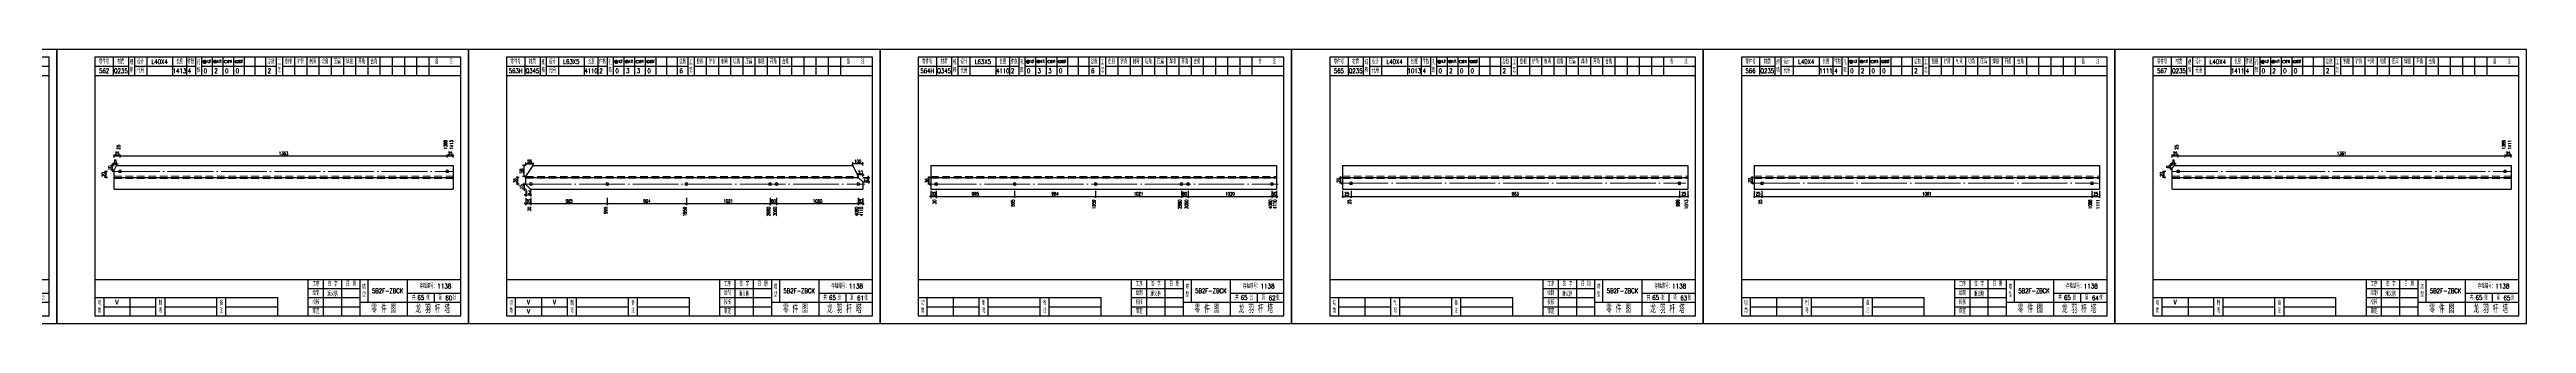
# Model space of a CAD drawing. Header units: millimetres. Extents: x 0 to 30240, y -10896 to -1348.
# Drawn here: x 15925 to 17550, y -3907 to -3727 of the extents above; entities that cross this region are included whole.
import ezdxf
from ezdxf.enums import TextEntityAlignment as Align

# ---------------------------------------------------------------- set-up
doc = ezdxf.new("R2010")
doc.units = ezdxf.units.MM
doc.header["$LTSCALE"] = 20
doc.header["$PDMODE"] = 1
doc.linetypes.add('DASHDOT2X', pattern=[1.75, 1.5, -0.125, 0, -0.125])
doc.linetypes.add('HIDDEN', pattern=[0.375, 0.25, -0.125])
for name, color, linetype, lineweight in [('1', 7, 'Continuous', 25), ('11', 3, 'Continuous', 13), ('2', 1, 'HIDDEN', 13), ('5', 1, 'Continuous', 13), ('7', 2, 'DASHDOT2X', 13)]:
    doc.layers.add(name, color=color, linetype=linetype, lineweight=lineweight)
doc.styles.get("Standard").update_dxf_attribs({"font": 'simplex', "width": 0.7, "bigfont": 'gbhzfs.shx'})
doc.styles.add('SYMBOL_TXT', font='txt.shx', dxfattribs={"width": 0.6})
doc.styles.add('TITLE_TXT', font='simplex.shx', dxfattribs={"width": 0.75, "height": 2.5, "bigfont": 'gbhzfs.shx'})
doc.dimstyles.get("Standard").update_dxf_attribs({"dimtxt": 2.1, "dimasz": 1, "dimexe": 1.05, "dimexo": 0, "dimgap": 0.63, "dimtad": 1, "dimzin": 0, "dimdsep": 46, "dimtxsty": 'standard', "dimblk": 'OBLIQUE', "dimblk1": 'OBLIQUE', "dimblk2": 'OBLIQUE', "dimcen": 0.09, "dimadec": 0, "dimazin": 0, "dimtfac": 1, "dimtdec": 1, "dimtix": 1, "dimtmove": 0, "dimatfit": 3, "dimfxl": 0, "dimtolj": 1, "dimtzin": 0, "dimarcsym": 0})
pattern_1 = [(0, (-3, 0), (0, 0.0125), [])]

# ---------------------------------------------------------------- blocks, each defined once
blk = doc.blocks.new('M12_HOLE')
h = blk.add_hatch()
h.set_pattern_fill('LINE', scale=0.1, style=0)
h.set_pattern_definition(pattern_1)
h.paths.add_polyline_path([(-5, 0, 1), (-1, 0, 1)])
at = {"color": 7}
blk.add_circle((-3, 0), 2, dxfattribs=at)
at = {"color": 7, "attachment_point": 1, "style": 'SYMBOL_TXT'}
for s, insert, char_height, width in [('13\\f??|b0|i0|c0|p54;.', (-0.1, 2.1), 3.5, 5.707), ('5', (3.7, 2.3), 1.8, 2.931)]:
    blk.add_mtext(s, dxfattribs=dict(at, insert=insert, char_height=char_height, width=width))
blk = doc.blocks.new('M16_HOLE')
h = blk.add_hatch()
h.set_pattern_fill('LINE', scale=0.1, style=0)
h.set_pattern_definition(pattern_1)
h.paths.add_polyline_path([(-1.6, 1.4, 0.668179), (-5, 0, 0.198912), (-4.4, -1.4)])
at = {"color": 7}
blk.add_circle((-3, 0), 2, dxfattribs=at)
at = {"color": 7, "attachment_point": 1, "style": 'SYMBOL_TXT'}
for s, insert, char_height, width in [('17.', (-0.4, 2.1), 3.5, 6.316), ('5', (3.6, 2.3), 1.8, 1.822)]:
    blk.add_mtext(s, dxfattribs=dict(at, insert=insert, char_height=char_height, width=width))
blk = doc.blocks.new('M20_HOLE')
at = {"color": 7}
blk.add_circle((-3, 0), 2, dxfattribs=at)
at = {"color": 7, "attachment_point": 1, "style": 'SYMBOL_TXT'}
for s, insert, char_height, width in [('21.', (-0.7, 2), 3.5, 6.074), ('5', (3.3, 2), 1.8, 1.458)]:
    blk.add_mtext(s, dxfattribs=dict(at, insert=insert, char_height=char_height, width=width))
blk = doc.blocks.new('M24_HOLE')
at = {"color": 7}
for radius in [2, 1.5]:
    blk.add_circle((-3, 0), radius, dxfattribs=at)
at = {"color": 7, "attachment_point": 1, "style": 'SYMBOL_TXT'}
for s, insert, char_height, width in [('25.', (-0.7, 2.1), 3.5, 2.429), ('5', (3.9, 2.3), 1.8, 1.944)]:
    blk.add_mtext(s, dxfattribs=dict(at, insert=insert, char_height=char_height, width=width))
blk = doc.blocks.new('JgCard')
for p, q in [((270, 180), (0, 180)), ((0, 180), (0, 0)), ((270, 0), (270, 180)), ((265, 175), (25, 175)), ((25, 175), (25, 5)), ((25, 169), (47, 169)), ((25, 163), (265, 163)), ((37, 175), (37, 163)), ((47, 175), (47, 163)), ((51, 175), (51, 163)), ((51, 169), (91, 169)), ((59, 175), (59, 163)), ((76, 175), (76, 163)), ((85, 175), (85, 163)), ((91, 175), (91, 163)), ((95, 175), (95, 163)), ((95, 169), (144, 169)), ((102, 175), (102, 163)), ((109, 175), (109, 163)), ((116, 175), (116, 163)), ((123, 175), (123, 163)), ((130, 175), (130, 163)), ((137, 175), (137, 163)), ((144, 175), (144, 163)), ((148, 175), (148, 163)), ((148, 169), (265, 169)), ((156, 175), (156, 163)), ((164, 175), (164, 163)), ((172, 175), (172, 163)), ((180, 175), (180, 163)), ((188, 175), (188, 163)), ((196, 175), (196, 163)), ((204, 175), (204, 163)), ((212, 175), (212, 163)), ((220, 175), (220, 163)), ((228, 175), (228, 163)), ((236, 175), (236, 163)), ((244, 175), (244, 163)), ((265, 5), (265, 175)), ((25, 29), (265, 29)), ((25, 17), (145, 17)), ((31, 5), (31, 17)), ((48, 17), (48, 5)), ((65, 5), (65, 17)), ((71, 5), (71, 17)), ((105, 5), (105, 17)), ((111, 5), (111, 17)), ((145, 5), (145, 17)), ((165, 5), (165, 29)), ((165, 23), (199, 23)), ((165, 17), (199, 17)), ((175, 5), (175, 29)), ((187, 5), (187, 29)), ((199, 5), (199, 29)), ((204, 29), (204, 14)), ((230, 5), (230, 29)), ((230, 20), (265, 20)), ((247.5, 20), (247.5, 14)), ((0, 0), (270, 0)), ((25, 5), (265, 5)), ((31, 11), (65, 11)), ((71, 11), (105, 11)), ((111, 11), (145, 11)), ((165, 11), (199, 11)), ((199, 14), (265, 14))]:
    blk.add_line(p, q)
blk.add_lwpolyline([(96, 172, -1), (98, 172, -1)], format="xyb", close=True)
blk.add_point((145, 96))
at = {"xscale": 0.5, "yscale": 0.5, "zscale": 0.5}
for name, p in [('M12_HOLE', (98.5, 172)), ('M16_HOLE', (105.5, 172)), ('M20_HOLE', (112.5, 172)), ('M24_HOLE', (119.5, 172))]:
    blk.add_blockref(name, p, dxfattribs=at)
at = {"style": 'TITLE_TXT', "width": 0.75}
for s, height, p in [('潘义鹏', 3, (177.4, 17.9)), ('存档编号：1138', 3.08, (238, 23.1)), ('龙 羽 杆 塔', 5, (235.2, 7))]:
    blk.add_text(s, height=height, dxfattribs=at).set_placement(p)
at = {"attachment_point": 5, "style": 'TITLE_TXT'}
for s, insert, char_height, width in [('零件号', (31, 172), 3, 15), ('材质', (42, 172), 3, 8), ('规格', (49, 169), 3, 4), ('设计', (55, 172), 3, 8), ('代用', (55, 166), 3, 8), ('长度', (80.5, 172), 3, 8), ('件数', (88, 172), 3, 6), ('孔数', (93, 169), 3, 4), ('总数', (140.5, 172), 3, 7), ('工\\P艺', (146, 169), 3, 4), ('刨根', (152, 172), 3, 8), ('铲背', (160, 172), 3, 8), ('制弯', (168, 172), 3, 8), ('切角', (176, 172), 3, 8), ('压扁', (184, 172), 3, 8), ('焊接', (192, 172), 3, 8), ('开角', (200, 172), 3, 8), ('合角', (208, 172), 3, 8), ('备    注', (254, 172), 3, 22), ('绘制', (170, 20), 3, 10), ('工序', (170, 26), 3, 10), ('签 字', (181, 26), 3, 12), ('日 期', (193, 26), 3, 12), ('塔\\P型', (201.5, 21.5), 3, 5), ('共    张', (238.8, 17), 3, 17.5), ('第    张', (256.2, 17), 3, 17.5), ('切\\P角', (28, 11), 3, 6), ('制\\P弯', (68, 11), 3, 6), ('备\\P注', (108, 11), 3, 6), ('校核', (170, 14), 3, 10), ('审定', (170, 8), 3, 10), ('零 件 图', (214.5, 9.5), 5, 31)]:
    blk.add_mtext(s, dxfattribs=dict(at, insert=insert, char_height=char_height, width=width))
blk = doc.blocks.new('M16')
for p, q in [((-0.7, -0.7), (0.7, 0.7)), ((-0.4, 0), (0.4, 0)), ((0, 0.4), (0, -0.4))]:
    blk.add_line(p, q)
blk.add_circle((0, 0), 1)
for radius in [0.8, 0.6, 0.4, 0.2]:
    blk.add_arc((0, 0), radius, 225, 45)
blk = doc.blocks.new('_Oblique')
at = {"color": 0, "linetype": 'ByBlock', "lineweight": -2}
blk.add_line((-0.5, -0.5), (0.5, 0.5), dxfattribs=at)
blk = doc.blocks.new('*D2822')
at = {"layer": '11', "color": 0, "lineweight": -2}
for p, q in [((15967.6, -3803.1), (15965.5, -3803.1)), ((15967.6, -3806.2), (15965.5, -3806.2)), ((15966.5, -3803.1), (15966.5, -3802.1)), ((15966.5, -3806.2), (15966.5, -3803.1)), ((15966.5, -3806.2), (15966.5, -3807.2))]:
    blk.add_line(p, q, dxfattribs=at)
at = {"layer": 'Defpoints', "color": 0}
for p in [(15966.5, -3803.1), (15967.6, -3803.1), (15967.6, -3806.2)]:
    blk.add_point(p, dxfattribs=at)
at = {"layer": '11', "color": 0, "lineweight": -2}
for p, rotation in [((15966.5, -3803.1), 270), ((15966.5, -3806.2), 90)]:
    blk.add_blockref('_Oblique', p, dxfattribs=dict(at, rotation=rotation))
at = {"layer": '11', "color": 0, "insert": (15964.9, -3804.7), "char_height": 2.1, "attachment_point": 5, "rotation": 90}
blk.add_mtext('\\A1;10', dxfattribs=at)
blk = doc.blocks.new('*D2823')
at = {"layer": '11', "color": 0, "lineweight": -2}
for p, q in [((15967.6, -3803.1), (15967.6, -3801)), ((15969.2, -3803.1), (15969.2, -3801)), ((15967.6, -3802.1), (15966.6, -3802.1)), ((15967.6, -3802.1), (15969.2, -3802.1)), ((15969.2, -3802.1), (15970.2, -3802.1))]:
    blk.add_line(p, q, dxfattribs=at)
at = {"layer": 'Defpoints', "color": 0}
for p in [(15967.6, -3803.1), (15969.2, -3802.1), (15969.2, -3803.1)]:
    blk.add_point(p, dxfattribs=at)
at = {"layer": '11', "color": 0, "lineweight": -2}
blk.add_blockref('_Oblique', (15967.6, -3802.1), dxfattribs=at)
at = {"layer": '11', "color": 0, "lineweight": -2, "rotation": 180}
blk.add_blockref('_Oblique', (15969.2, -3802.1), dxfattribs=at)
at = {"layer": '11', "color": 0, "insert": (15968.4, -3800.4), "char_height": 2.1, "attachment_point": 5}
blk.add_mtext('\\A1;8', dxfattribs=at)
blk = doc.blocks.new('M20')
for p, q in [((-0.5, 0), (0.5, 0)), ((0, -0.5), (0, 0.5))]:
    blk.add_line(p, q)
blk.add_circle((0, 0), 1)
blk = doc.blocks.new('*D2825')
at = {"layer": '11', "color": 0, "lineweight": -2}
for p, q in [((16237.6, -3828.1), (16236.6, -3828.1)), ((16237.6, -3824.5), (16237.6, -3829.2)), ((16237.6, -3828.1), (16241, -3828.1)), ((16241, -3824.5), (16241, -3829.2)), ((16241, -3828.1), (16242, -3828.1))]:
    blk.add_line(p, q, dxfattribs=at)
at = {"layer": 'Defpoints', "color": 0}
for p in [(16237.6, -3824.5), (16241, -3824.5), (16241, -3828.1)]:
    blk.add_point(p, dxfattribs=at)
at = {"layer": '11', "color": 0, "lineweight": -2}
blk.add_blockref('_Oblique', (16237.6, -3828.1), dxfattribs=at)
at = {"layer": '11', "color": 0, "lineweight": -2, "rotation": 180}
blk.add_blockref('_Oblique', (16241, -3828.1), dxfattribs=at)
at = {"layer": '11', "color": 0, "insert": (16239.3, -3826.4), "char_height": 2.1, "attachment_point": 5}
blk.add_mtext('\\A1;30', dxfattribs=at)
blk = doc.blocks.new('*D2831')
at = {"layer": '11', "color": 0, "lineweight": -2}
for p, q in [((16455.8, -3828.1), (16454.8, -3828.1)), ((16455.8, -3824.5), (16455.8, -3829.2)), ((16455.8, -3828.1), (16458.7, -3828.1)), ((16458.7, -3824.5), (16458.7, -3829.2)), ((16458.7, -3828.1), (16459.7, -3828.1))]:
    blk.add_line(p, q, dxfattribs=at)
at = {"layer": 'Defpoints', "color": 0}
for p in [(16455.8, -3824.5), (16458.7, -3824.5), (16458.7, -3828.1)]:
    blk.add_point(p, dxfattribs=at)
at = {"layer": '11', "color": 0, "lineweight": -2}
blk.add_blockref('_Oblique', (16455.8, -3828.1), dxfattribs=at)
at = {"layer": '11', "color": 0, "lineweight": -2, "rotation": 180}
blk.add_blockref('_Oblique', (16458.7, -3828.1), dxfattribs=at)
at = {"layer": '11', "color": 0, "insert": (16457.2, -3826.4), "char_height": 2.1, "attachment_point": 5}
blk.add_mtext('\\A1;30', dxfattribs=at)
blk = doc.blocks.new('*D2832')
at = {"layer": '11', "color": 0, "lineweight": -2}
for p, q in [((16237.6, -3815.6), (16235.5, -3815.6)), ((16236.5, -3815.6), (16236.5, -3814.6)), ((16236.5, -3815.6), (16236.5, -3818.7)), ((16237.6, -3818.7), (16235.5, -3818.7)), ((16236.5, -3818.7), (16236.5, -3819.7))]:
    blk.add_line(p, q, dxfattribs=at)
at = {"layer": 'Defpoints', "color": 0}
for p in [(16237.6, -3815.6), (16236.5, -3818.7), (16237.6, -3818.7)]:
    blk.add_point(p, dxfattribs=at)
at = {"layer": '11', "color": 0, "lineweight": -2}
for p, rotation in [((16236.5, -3815.6), 270), ((16236.5, -3818.7), 90)]:
    blk.add_blockref('_Oblique', p, dxfattribs=dict(at, rotation=rotation))
at = {"layer": '11', "color": 0, "insert": (16234.9, -3817.1), "char_height": 2.1, "attachment_point": 5, "rotation": 90}
blk.add_mtext('\\A1;15', dxfattribs=at)
blk = doc.blocks.new('*D2833')
at = {"layer": '11', "color": 0, "lineweight": -2}
for p, q in [((16237.6, -3822.4), (16236.6, -3822.4)), ((16237.6, -3818.7), (16237.6, -3823.4)), ((16237.6, -3822.4), (16240.7, -3822.4)), ((16240.7, -3818.7), (16240.7, -3823.4)), ((16240.7, -3822.4), (16241.7, -3822.4))]:
    blk.add_line(p, q, dxfattribs=at)
at = {"layer": 'Defpoints', "color": 0}
for p in [(16237.6, -3818.7), (16240.7, -3818.7), (16240.7, -3822.4)]:
    blk.add_point(p, dxfattribs=at)
at = {"layer": '11', "color": 0, "lineweight": -2}
blk.add_blockref('_Oblique', (16237.6, -3822.4), dxfattribs=at)
at = {"layer": '11', "color": 0, "lineweight": -2, "rotation": 180}
blk.add_blockref('_Oblique', (16240.7, -3822.4), dxfattribs=at)
at = {"layer": '11', "color": 0, "insert": (16239.1, -3820.7), "char_height": 2.1, "attachment_point": 5}
blk.add_mtext('\\A1;13', dxfattribs=at)
blk = doc.blocks.new('*D2836')
at = {"layer": '11', "color": 0, "lineweight": -2}
for p, q in [((16452.1, -3803.1), (16452.1, -3801)), ((16458.7, -3803.1), (16458.7, -3801)), ((16458.7, -3802.1), (16452.1, -3802.1))]:
    blk.add_line(p, q, dxfattribs=at)
at = {"layer": 'Defpoints', "color": 0}
for p in [(16452.1, -3802.1), (16452.1, -3803.1), (16458.7, -3803.1)]:
    blk.add_point(p, dxfattribs=at)
at = {"layer": '11', "color": 0, "lineweight": -2, "rotation": 180}
blk.add_blockref('_Oblique', (16452.1, -3802.1), dxfattribs=at)
at = {"layer": '11', "color": 0, "lineweight": -2}
blk.add_blockref('_Oblique', (16458.7, -3802.1), dxfattribs=at)
at = {"layer": '11', "color": 0, "insert": (16455.4, -3800.4), "char_height": 2.1, "attachment_point": 5}
blk.add_mtext('\\A1;100', dxfattribs=at)
blk = doc.blocks.new('*D2837')
at = {"layer": '11', "color": 0, "lineweight": -2}
for p, q in [((16455.7, -3809.2), (16454.7, -3809.2)), ((16455.7, -3810.3), (16455.7, -3808.2)), ((16458.7, -3809.2), (16455.7, -3809.2)), ((16458.7, -3810.3), (16458.7, -3808.2)), ((16458.7, -3809.2), (16459.7, -3809.2))]:
    blk.add_line(p, q, dxfattribs=at)
at = {"layer": 'Defpoints', "color": 0}
for p in [(16455.7, -3809.2), (16455.7, -3810.3), (16458.7, -3810.3)]:
    blk.add_point(p, dxfattribs=at)
at = {"layer": '11', "color": 0, "lineweight": -2}
blk.add_blockref('_Oblique', (16455.7, -3809.2), dxfattribs=at)
at = {"layer": '11', "color": 0, "lineweight": -2, "rotation": 180}
blk.add_blockref('_Oblique', (16458.7, -3809.2), dxfattribs=at)
at = {"layer": '11', "color": 0, "insert": (16457.2, -3807.6), "char_height": 2.1, "attachment_point": 5}
blk.add_mtext('\\A1;23', dxfattribs=at)
blk = doc.blocks.new('*D2838')
at = {"layer": '11', "color": 0, "lineweight": -2}
for p, q in [((16458.7, -3810.9), (16463.4, -3810.9)), ((16458.7, -3813.9), (16463.4, -3813.9)), ((16462.4, -3810.9), (16462.4, -3809.9)), ((16462.4, -3810.9), (16462.4, -3813.9)), ((16462.4, -3813.9), (16462.4, -3814.9))]:
    blk.add_line(p, q, dxfattribs=at)
at = {"layer": 'Defpoints', "color": 0}
for p in [(16458.7, -3810.9), (16458.7, -3813.9), (16462.4, -3813.9)]:
    blk.add_point(p, dxfattribs=at)
at = {"layer": '11', "color": 0, "lineweight": -2}
for p, rotation in [((16462.4, -3810.9), 270), ((16462.4, -3813.9), 90)]:
    blk.add_blockref('_Oblique', p, dxfattribs=dict(at, rotation=rotation))
at = {"layer": '11', "color": 0, "insert": (16460.7, -3812.4), "char_height": 2.1, "attachment_point": 5, "rotation": 90}
blk.add_mtext('\\A1;22', dxfattribs=at)
blk = doc.blocks.new('*D2840')
at = {"layer": '11', "color": 0, "lineweight": -2}
for p, q in [((16503.4, -3823.4), (16502.4, -3823.4)), ((16503.4, -3819.7), (16503.4, -3824.5)), ((16503.4, -3823.4), (16506.8, -3823.4)), ((16506.8, -3819.7), (16506.8, -3824.5)), ((16506.8, -3823.4), (16507.8, -3823.4))]:
    blk.add_line(p, q, dxfattribs=at)
at = {"layer": 'Defpoints', "color": 0}
for p in [(16503.4, -3819.7), (16506.8, -3819.7), (16506.8, -3823.4)]:
    blk.add_point(p, dxfattribs=at)
at = {"layer": '11', "color": 0, "lineweight": -2}
blk.add_blockref('_Oblique', (16503.4, -3823.4), dxfattribs=at)
at = {"layer": '11', "color": 0, "lineweight": -2, "rotation": 180}
blk.add_blockref('_Oblique', (16506.8, -3823.4), dxfattribs=at)
at = {"layer": '11', "color": 0, "insert": (16505.1, -3821.7), "char_height": 2.1, "attachment_point": 5}
blk.add_mtext('\\A1;30', dxfattribs=at)
blk = doc.blocks.new('*D2846')
at = {"layer": '11', "color": 0, "lineweight": -2}
for p, q in [((16727.1, -3823.4), (16726.1, -3823.4)), ((16727.1, -3819.7), (16727.1, -3824.5)), ((16727.1, -3823.4), (16730, -3823.4)), ((16730, -3819.7), (16730, -3824.5)), ((16730, -3823.4), (16731, -3823.4))]:
    blk.add_line(p, q, dxfattribs=at)
at = {"layer": 'Defpoints', "color": 0}
for p in [(16727.1, -3819.7), (16730, -3819.7), (16730, -3823.4)]:
    blk.add_point(p, dxfattribs=at)
at = {"layer": '11', "color": 0, "lineweight": -2}
blk.add_blockref('_Oblique', (16727.1, -3823.4), dxfattribs=at)
at = {"layer": '11', "color": 0, "lineweight": -2, "rotation": 180}
blk.add_blockref('_Oblique', (16730, -3823.4), dxfattribs=at)
at = {"layer": '11', "color": 0, "insert": (16728.5, -3821.7), "char_height": 2.1, "attachment_point": 5}
blk.add_mtext('\\A1;30', dxfattribs=at)
blk = doc.blocks.new('*D2859')
at = {"layer": '11', "color": 0, "lineweight": -2}
for p, q in [((17317.6, -3803.1), (17315.5, -3803.1)), ((17317.6, -3804.9), (17315.5, -3804.9)), ((17316.5, -3803.1), (17316.5, -3802.1)), ((17316.5, -3804.9), (17316.5, -3803.1)), ((17316.5, -3804.9), (17316.5, -3805.9))]:
    blk.add_line(p, q, dxfattribs=at)
at = {"layer": 'Defpoints', "color": 0}
for p in [(17316.5, -3803.1), (17317.6, -3803.1), (17317.6, -3804.9)]:
    blk.add_point(p, dxfattribs=at)
at = {"layer": '11', "color": 0, "lineweight": -2}
for p, rotation in [((17316.5, -3803.1), 270), ((17316.5, -3804.9), 90)]:
    blk.add_blockref('_Oblique', p, dxfattribs=dict(at, rotation=rotation))
at = {"layer": '11', "color": 0, "insert": (17314.9, -3804), "char_height": 2.1, "attachment_point": 5, "rotation": 90}
blk.add_mtext('\\A1;9', dxfattribs=at)
blk = doc.blocks.new('*D2860')
at = {"layer": '11', "color": 0, "lineweight": -2}
for p, q in [((17317.6, -3803.1), (17317.6, -3801)), ((17319.2, -3803.1), (17319.2, -3801)), ((17317.6, -3802.1), (17316.6, -3802.1)), ((17317.6, -3802.1), (17319.2, -3802.1)), ((17319.2, -3802.1), (17320.2, -3802.1))]:
    blk.add_line(p, q, dxfattribs=at)
at = {"layer": 'Defpoints', "color": 0}
for p in [(17317.6, -3803.1), (17319.2, -3802.1), (17319.2, -3803.1)]:
    blk.add_point(p, dxfattribs=at)
at = {"layer": '11', "color": 0, "lineweight": -2}
blk.add_blockref('_Oblique', (17317.6, -3802.1), dxfattribs=at)
at = {"layer": '11', "color": 0, "lineweight": -2, "rotation": 180}
blk.add_blockref('_Oblique', (17319.2, -3802.1), dxfattribs=at)
at = {"layer": '11', "color": 0, "insert": (17318.4, -3800.4), "char_height": 2.1, "attachment_point": 5}
blk.add_mtext('\\A1;8', dxfattribs=at)

msp = doc.modelspace()

# ---------------------------------------------------------------- linework, layer by layer
at = {"layer": '1'}
for p, q in [((15967.6, -3806.244), (15969.174, -3803.136)), ((15967.6, -3810.906), (15967.6, -3806.244)), ((15967.6, -3818.676), (15967.6, -3810.906)), ((15967.6, -3810.906), (16190, -3810.906)), ((15969.174, -3803.136), (16190, -3803.136)), ((16190, -3803.136), (16190, -3818.676)), ((16237.6, -3810.289), (16242.493, -3803.136)), ((16237.6, -3810.906), (16237.6, -3810.289)), ((16237.6, -3815.592), (16237.6, -3810.906)), ((16237.6, -3810.906), (16455.73, -3810.906)), ((16240.696, -3818.676), (16237.6, -3815.592)), ((16242.493, -3803.136), (16452.106, -3803.136)), ((16452.106, -3803.136), (16455.73, -3810.289)), ((16455.73, -3810.289), (16455.73, -3810.906)), ((16455.73, -3810.906), (16458.7, -3813.866)), ((16458.7, -3813.866), (16458.7, -3818.676)), ((16503.4, -3803.136), (16503.4, -3818.676)), ((16503.4, -3803.136), (16730, -3803.136)), ((16503.4, -3810.906), (16730, -3810.906)), ((16730, -3803.136), (16730, -3818.676)), ((16773.4, -3803.136), (16773.4, -3818.676)), ((16773.4, -3803.136), (17000, -3803.136)), ((16773.4, -3810.906), (17000, -3810.906)), ((17000, -3803.136), (17000, -3818.676)), ((17043.4, -3803.136), (17043.4, -3818.676)), ((17043.4, -3803.136), (17270, -3803.136)), ((17043.4, -3810.906), (17270, -3810.906)), ((17270, -3803.136), (17270, -3818.676)), ((17317.6, -3804.884), (17319.176, -3803.136)), ((17317.6, -3810.906), (17317.6, -3804.884)), ((17317.6, -3818.676), (17317.6, -3810.906)), ((17317.6, -3810.906), (17540, -3810.906)), ((17319.176, -3803.136), (17540, -3803.136)), ((17540, -3803.136), (17540, -3818.676)), ((15967.6, -3818.676), (16190, -3818.676)), ((16240.696, -3818.676), (16458.7, -3818.676)), ((16503.4, -3818.676), (16730, -3818.676)), ((16773.4, -3818.676), (17000, -3818.676)), ((17043.4, -3818.676), (17270, -3818.676)), ((17317.6, -3818.676), (17540, -3818.676))]:
    msp.add_line(p, q, dxfattribs=at)
at = {"layer": '2'}
for p, q in [((15967.6, -3810.129), (16190, -3810.129)), ((15967.6, -3811.683), (16190, -3811.683)), ((16237.6, -3810.289), (16455.73, -3810.289)), ((16237.6, -3811.522), (16456.349, -3811.522)), ((16503.4, -3810.289), (16730, -3810.289)), ((16503.4, -3811.522), (16730, -3811.522)), ((16773.4, -3810.129), (17000, -3810.129)), ((16773.4, -3811.683), (17000, -3811.683)), ((17043.4, -3810.129), (17270, -3810.129)), ((17043.4, -3811.683), (17270, -3811.683)), ((17317.6, -3810.129), (17540, -3810.129)), ((17317.6, -3811.683), (17540, -3811.683))]:
    msp.add_line(p, q, dxfattribs=at)
at = {"layer": '7'}
for p, q in [((15967.6, -3807.021), (16190.302, -3807.021)), ((16237.6, -3815.346), (16459.96, -3815.346)), ((16503.4, -3815.346), (16731.26, -3815.346)), ((16773.4, -3814.791), (16998.604, -3814.791)), ((17043.4, -3814.791), (17269.177, -3814.791)), ((17317.6, -3807.021), (17540.189, -3807.021))]:
    msp.add_line(p, q, dxfattribs=at)

# ---------------------------------------------------------------- block references
at = {"layer": '1'}
for p in [(15660, -3906.906), (15930, -3906.906), (16200, -3906.906), (16470, -3906.906), (16740, -3906.906), (17010, -3906.906), (17280, -3906.906)]:
    msp.add_blockref('JgCard', p, dxfattribs=at)
at = {"layer": '5'}
for name, p in [('M16', (15971.536, -3807.021)), ('M16', (16186.102, -3807.021)), ('M20', (16241.04, -3815.346)), ('M16', (16291.121, -3815.346)), ('M20', (16342.975, -3815.346)), ('M16', (16397.894, -3815.346)), ('M16', (16402.198, -3815.346)), ('M20', (16455.76, -3815.346)), ('M20', (16506.84, -3815.346)), ('M16', (16558.252, -3815.346)), ('M20', (16611.396, -3815.346)), ('M16', (16667.682, -3815.346)), ('M16', (16672.092, -3815.346)), ('M20', (16727.06, -3815.346)), ('M16', (16778.992, -3814.791)), ('M16', (16994.404, -3814.791)), ('M16', (17048.501, -3814.791)), ('M16', (17264.977, -3814.791)), ('M16', (17321.539, -3807.021)), ('M16', (17535.989, -3807.021))]:
    msp.add_blockref(name, p, dxfattribs=at)

# ---------------------------------------------------------------- texts
at = {"style": 'TITLE_TXT', "width": 0.75}
for s, p in [('65', (16166.596, -3891.37)), ('60', (16184.966, -3891.634)), ('65', (16436.596, -3891.37)), ('61', (16454.966, -3891.634)), ('65', (16706.596, -3891.37)), ('62', (16724.966, -3891.634)), ('65', (16976.596, -3891.37)), ('63', (16994.966, -3891.634)), ('65', (17246.596, -3891.37)), ('64', (17264.966, -3891.634)), ('65', (17516.596, -3891.37)), ('65', (17534.966, -3891.634))]:
    msp.add_text(s, height=3, dxfattribs=at).set_placement(p)
at = {"layer": '1', "width": 0.7}
for s, p in [('L40X4', (15997.5, -3734.906)), ('L63X5', (16267.5, -3734.906)), ('L63X5', (16537.5, -3734.906)), ('L40X4', (16807.5, -3734.906)), ('L40X4', (17077.5, -3734.906)), ('L40X4', (17347.5, -3734.906)), ('562', (15961, -3740.906)), ('Q235', (15972, -3740.906)), ('1413', (16010.5, -3740.906)), ('4', (16017, -3740.906)), ('0', (16027.5, -3740.906)), ('2', (16034.5, -3740.906)), ('0', (16041.5, -3740.906)), ('0', (16048.5, -3740.906)), ('2', (16069.5, -3740.906)), ('563H', (16231, -3740.906)), ('Q345', (16242, -3740.906)), ('4110', (16280.5, -3740.906)), ('2', (16287, -3740.906)), ('0', (16297.5, -3740.906)), ('3', (16304.5, -3740.906)), ('3', (16311.5, -3740.906)), ('0', (16318.5, -3740.906)), ('6', (16339.5, -3740.906)), ('564H', (16501, -3740.906)), ('Q345', (16512, -3740.906)), ('4110', (16550.5, -3740.906)), ('2', (16557, -3740.906)), ('0', (16567.5, -3740.906)), ('3', (16574.5, -3740.906)), ('3', (16581.5, -3740.906)), ('0', (16588.5, -3740.906)), ('6', (16609.5, -3740.906)), ('565', (16771, -3740.906)), ('Q235', (16782, -3740.906)), ('1013', (16820.5, -3740.906)), ('4', (16827, -3740.906)), ('0', (16837.5, -3740.906)), ('2', (16844.5, -3740.906)), ('0', (16851.5, -3740.906)), ('0', (16858.5, -3740.906)), ('2', (16879.5, -3740.906)), ('566', (17041, -3740.906)), ('Q235', (17052, -3740.906)), ('1111', (17090.5, -3740.906)), ('4', (17097, -3740.906)), ('0', (17107.5, -3740.906)), ('2', (17114.5, -3740.906)), ('0', (17121.5, -3740.906)), ('0', (17128.5, -3740.906)), ('2', (17149.5, -3740.906)), ('567', (17311, -3740.906)), ('Q235', (17322, -3740.906)), ('1411', (17360.5, -3740.906)), ('4', (17367, -3740.906)), ('0', (17377.5, -3740.906)), ('2', (17384.5, -3740.906)), ('0', (17391.5, -3740.906)), ('0', (17398.5, -3740.906)), ('2', (17419.5, -3740.906)), ('V', (15969.5, -3892.906)), ('V', (16239.5, -3892.906)), ('V', (16239.5, -3898.906)), ('V', (16256.5, -3892.906)), ('V', (17319.5, -3892.906))]:
    msp.add_text(s, height=3, dxfattribs=at).set_placement(p, align=Align.MIDDLE_CENTER)
for s, p in [('25', (15971.529, -3792.636)), ('1388', (16186.064, -3792.636)), ('1413', (16190, -3792.636)), ('25', (17321.531, -3792.636)), ('1386', (17536.061, -3792.636)), ('1411', (17540, -3792.636))]:
    msp.add_text(s, height=2.1, rotation=90, dxfattribs=at).set_placement(p)
for s, p in [('30', (16241.04, -3830.226)), ('995', (16291.098, -3830.226)), ('1959', (16342.98, -3830.226)), ('2980', (16397.881, -3830.226)), ('3060', (16402.185, -3830.226)), ('4080', (16455.801, -3830.226)), ('4110', (16458.7, -3830.226)), ('30', (16506.84, -3825.501)), ('995', (16558.228, -3825.501)), ('1959', (16611.401, -3825.501)), ('2980', (16667.669, -3825.501)), ('3060', (16672.079, -3825.501)), ('4080', (16727.101, -3825.501)), ('4110', (16730, -3825.501)), ('25', (16778.992, -3825.501)), ('988', (16994.408, -3825.501)), ('1013', (17000, -3825.501)), ('25', (17048.501, -3825.501)), ('1086', (17264.918, -3825.501)), ('1111', (17270, -3825.501))]:
    msp.add_text(s, height=2.1, rotation=90, dxfattribs=at).set_placement(p, align=Align.RIGHT)
at = {"layer": '1', "char_height": 3, "width": 26, "attachment_point": 5}
for insert in [(16147, -3885.406), (16417, -3885.406), (16687, -3885.406), (16957, -3885.406), (17227, -3885.406), (17497, -3885.406)]:
    msp.add_mtext('5B2F-ZBCK', dxfattribs=dict(at, insert=insert))

# ---------------------------------------------------------------- dimensions: what is measured, and where the dimension line sits
at = {"layer": '1'}
for base, p1, p2, text in [((15962.35, -3807.021), (15963.35, -3810.906), (15963.35, -3807.021), '20'), ((16232.35, -3810.906), (16233.35, -3815.346), (16233.35, -3810.906), '36'), ((16502.35, -3810.906), (16503.35, -3815.346), (16503.35, -3810.906), '36'), ((16772.35, -3810.906), (16773.35, -3814.791), (16773.35, -3810.906), '20'), ((17042.35, -3810.906), (17043.35, -3814.791), (17043.35, -3810.906), '20'), ((17312.35, -3807.021), (17313.35, -3810.906), (17313.35, -3807.021), '20')]:
    msp.add_linear_dim(base=base, p1=p1, p2=p2, angle=90, text=text, dimstyle='standard', dxfattribs=at).render()
at = {"layer": '11'}
for base, p1, p2, text, picture, middle in [((15969.174, -3802.086), (15967.6, -3803.136), (15969.174, -3803.136), '8', '*D2823', (15968.387, -3800.406)), ((16452.106, -3802.086), (16458.7, -3803.136), (16452.106, -3803.136), '100', '*D2836', (16455.403, -3800.406)), ((17319.176, -3802.086), (17317.6, -3803.136), (17319.176, -3803.136), '8', '*D2860', (17318.388, -3800.406)), ((16455.73, -3809.239), (16458.7, -3810.289), (16455.73, -3810.289), '23', '*D2837', (16457.215, -3807.559)), ((16240.696, -3822.351), (16237.6, -3818.676), (16240.696, -3818.676), '13', '*D2833', (16239.148, -3820.671)), ((16241.04, -3828.126), (16237.6, -3824.451), (16241.04, -3824.451), '30', '*D2825', (16239.32, -3826.446)), ((16458.7, -3828.126), (16455.76, -3824.451), (16458.7, -3824.451), '30', '*D2831', (16457.23, -3826.446)), ((16506.84, -3823.401), (16503.4, -3819.726), (16506.84, -3819.726), '30', '*D2840', (16505.12, -3821.721)), ((16730, -3823.401), (16727.06, -3819.726), (16730, -3819.726), '30', '*D2846', (16728.53, -3821.721))]:
    dim = msp.add_linear_dim(base=base, p1=p1, p2=p2, text=text, dimstyle='standard', dxfattribs=at)
    dim.commit()
    dim.dimension.update_dxf_attribs({"geometry": picture, "text_midpoint": middle})
for base, p1, p2, text in [((15971.536, -3796.836), (15967.6, -3797.886), (15971.536, -3797.886), '25'), ((16186.102, -3796.836), (15971.536, -3797.886), (16186.102, -3797.886), '1363'), ((16190, -3796.836), (16186.102, -3797.886), (16190, -3797.886), '25'), ((16242.493, -3802.086), (16237.6, -3803.136), (16242.493, -3803.136), '58'), ((17321.539, -3796.836), (17317.6, -3797.886), (17321.539, -3797.886), '25'), ((17535.989, -3796.836), (17321.539, -3797.886), (17535.989, -3797.886), '1361'), ((17540, -3796.836), (17535.989, -3797.886), (17540, -3797.886), '25'), ((16291.121, -3828.126), (16241.04, -3824.451), (16291.121, -3824.451), '965'), ((16342.975, -3828.126), (16291.121, -3824.451), (16342.975, -3824.451), '964'), ((16397.894, -3828.126), (16342.975, -3824.451), (16397.894, -3824.451), '1021'), ((16402.198, -3828.126), (16397.894, -3824.451), (16402.198, -3824.451), '80'), ((16455.76, -3828.126), (16402.198, -3824.451), (16455.76, -3824.451), '1020'), ((16558.252, -3823.401), (16506.84, -3819.726), (16558.252, -3819.726), '965'), ((16611.396, -3823.401), (16558.252, -3819.726), (16611.396, -3819.726), '964'), ((16667.682, -3823.401), (16611.396, -3819.726), (16667.682, -3819.726), '1021'), ((16672.092, -3823.401), (16667.682, -3819.726), (16672.092, -3819.726), '80'), ((16727.06, -3823.401), (16672.092, -3819.726), (16727.06, -3819.726), '1020'), ((16778.992, -3823.401), (16773.4, -3819.726), (16778.992, -3819.726), '25'), ((16994.404, -3823.401), (16778.992, -3819.726), (16994.404, -3819.726), '963'), ((17000, -3823.401), (16994.404, -3819.726), (17000, -3819.726), '25'), ((17048.501, -3823.401), (17043.4, -3819.726), (17048.501, -3819.726), '25'), ((17264.977, -3823.401), (17048.501, -3819.726), (17264.977, -3819.726), '1061'), ((17270, -3823.401), (17264.977, -3819.726), (17270, -3819.726), '25')]:
    msp.add_linear_dim(base=base, p1=p1, p2=p2, text=text, dimstyle='standard', dxfattribs=at).render()
for base, p1, p2, text, picture, middle in [((15966.55, -3803.136), (15967.6, -3806.244), (15967.6, -3803.136), '10', '*D2822', (15964.87, -3804.69)), ((16236.55, -3818.676), (16237.6, -3815.592), (16237.6, -3818.676), '15', '*D2832', (16234.87, -3817.134)), ((16462.375, -3813.866), (16458.7, -3810.906), (16458.7, -3813.866), '22', '*D2838', (16460.695, -3812.386)), ((17316.55, -3803.136), (17317.6, -3804.884), (17317.6, -3803.136), '9', '*D2859', (17314.87, -3804.01))]:
    dim = msp.add_linear_dim(base=base, p1=p1, p2=p2, angle=90, text=text, dimstyle='standard', dxfattribs=at)
    dim.commit()
    dim.dimension.update_dxf_attribs({"geometry": picture, "text_midpoint": middle})
msp.add_linear_dim(base=(16236.55, -3803.136), p1=(16237.6, -3810.289), p2=(16237.6, -3803.136), angle=90, text='58', dimstyle='standard', dxfattribs=at).render()

doc.saveas('drawing.dxf')
